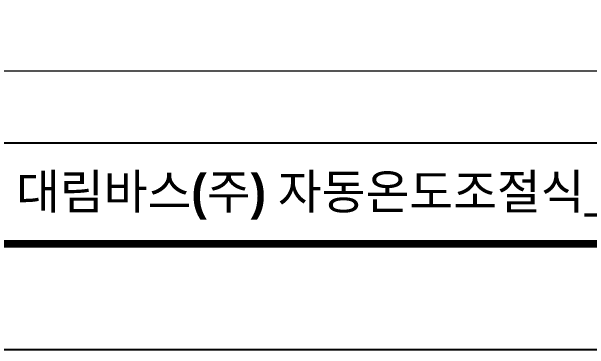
# Model space of a CAD drawing. Extents: x 0 to 1128, y 0 to 827.
# Drawn here: x 219.2 to 413.1, y 0 to 113.4 of the extents above; entities that cross this region are included whole.
import ezdxf

# ---------------------------------------------------------------- set-up
doc = ezdxf.new("R2010")
doc.units = 0
doc.header["$LTSCALE"] = 10
doc.header["$MEASUREMENT"] = 0
doc.layers.get('0').update_dxf_attribs({"linetype": 'CONTINUOUS'})
doc.layers.add('치수선', color=7, linetype='CONTINUOUS', lineweight=20)
doc.styles.add('Daelim Dimension', font='')
doc.styles.get('Daelim Dimension').set_extended_font_data('NanumGothic')

msp = doc.modelspace()

# ---------------------------------------------------------------- linework, layer by layer
at = {"color": 5}
msp.add_line((18.14486312866211, 69.27593994140625), (926.736156463623, 69.27593994140625), dxfattribs=at)
at = {"ltscale": 0.5}
msp.add_lwpolyline([(0, 0), (1128.400001525879, 0), (1128.400001525879, 826.8000030517578), (0, 826.8000030517578)], close=True, dxfattribs=at)
at = {"color": 5, "linetype": 'ByBlock', "lineweight": 200, "const_width": 2.6}
msp.add_lwpolyline([(18.14486312866211, 35.40284729003906), (1110.144863128662, 35.40284729003906), (1110.144863128662, 807.6028442382812), (18.14486312866211, 807.6028442382812)], close=True, dxfattribs=at)
at = {"layer": '치수선'}
msp.add_line((806.1090623778505, 93.31371754829499), (91.02869738430763, 93.31371754829499), dxfattribs=at)

# ---------------------------------------------------------------- texts
at = {"color": 2, "insert": (220.7234497070312, 58.79600524902344), "char_height": 11.71148706000001, "width": 542.2757306614996, "attachment_point": 1, "style": 'Daelim Dimension'}
msp.add_mtext('\\pt515.31;{\\fPretendard Variable SemiBold|b0|i0|c129|p2;대림바스(주)} {\\fGulim|b0|i0|c129|p50;자동온도조절식}_THERMO_{\\fGulim|b0|i0|c129|p50;샤워욕조수전}_DL S3223', dxfattribs=at)

doc.saveas('drawing.dxf')
